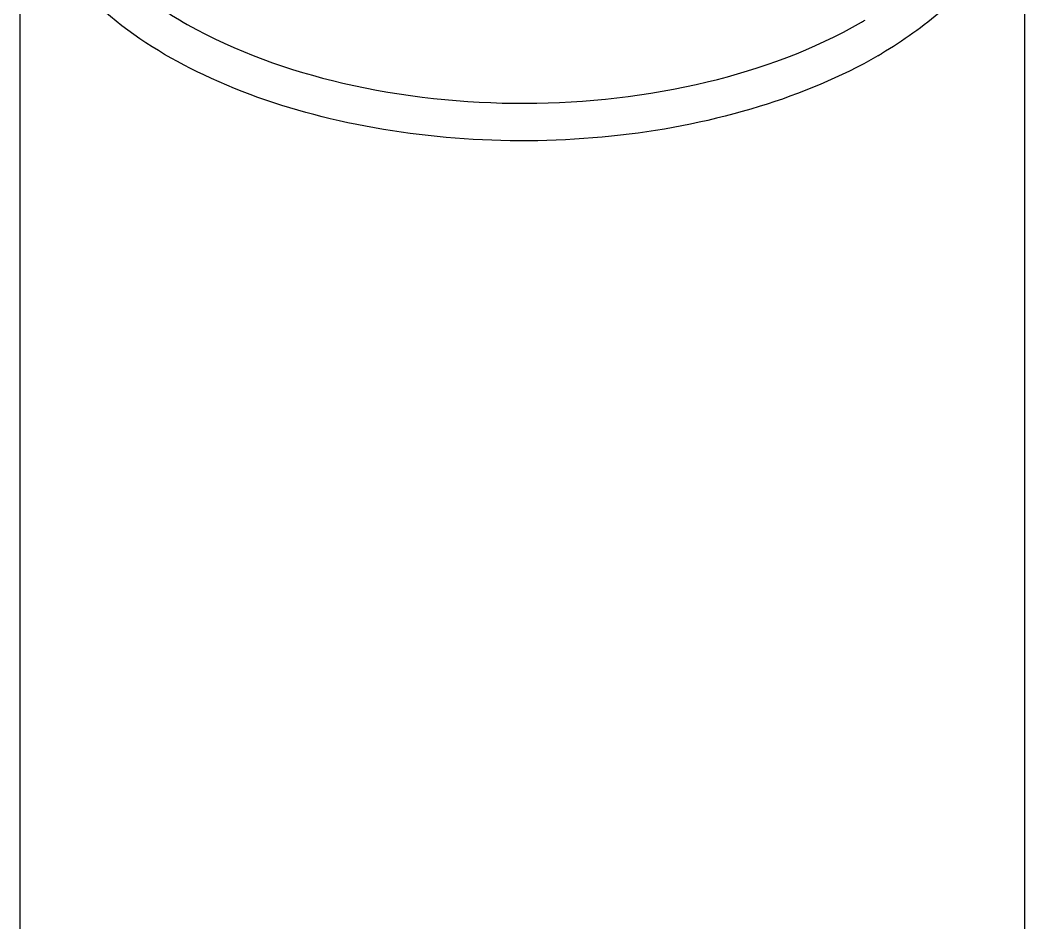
# Model space of a CAD drawing. Extents: x 10151 to 10571, y -5608 to -5014.
# Drawn here: x 10254.37 to 10286.87, y -5238.39 to -5209.19 of the extents above; entities that cross this region are included whole.
import ezdxf

# ---------------------------------------------------------------- set-up
doc = ezdxf.new("R2010")
doc.units = 0
doc.header["$LTSCALE"] = 7
doc.header["$MEASUREMENT"] = 0
doc.layers.get('0').update_dxf_attribs({"color": 2, "linetype": 'CONTINUOUS'})

msp = doc.modelspace()

# ---------------------------------------------------------------- linework, layer by layer
at = {"linetype": 'Continuous'}
for p, q in [((10254.36521, -5268.05674), (10254.36521, -5203.70923)), ((10286.86521, -5268.05674), (10286.86521, -5203.70923))]:
    msp.add_line(p, q, dxfattribs=at)
for centre, radius in [((10274.3288, -5196.6879), 14.50903), ((10274.50575, -5197.17912), 15.20038)]:
    msp.add_arc(centre, radius, 299.999166, 300.521417, dxfattribs=at)
for points, knots in [([(10259.18905, -5196.86493), (10258.60652, -5197.23119), (10257.49166, -5198.05414), (10256.13727, -5199.5505), (10255.26661, -5201.26769), (10255.00306, -5203.07955), (10255.37596, -5204.88154), (10256.34523, -5206.57468), (10257.84404, -5208.10232), (10260.58231, -5209.94127), (10264.94152, -5211.4857), (10270.70075, -5212.08997), (10276.4469, -5211.45126), (10280.03803, -5210.14525), (10281.58313, -5209.2532)], [0.006483122, 0.006483122, 0.006483122, 0.006483122, 0.059744919, 0.113193954, 0.161410077, 0.206700542, 0.252283274, 0.301276645, 0.355779279, 0.41662969, 0.555422515, 0.708728186, 0.861809846, 1, 1, 1, 1]), ([(10282.10575, -5210.34314), (10280.90291, -5211.0376), (10278.17941, -5212.16129), (10273.74066, -5213.04949), (10269.04571, -5213.17945), (10264.47792, -5212.53765), (10260.40755, -5211.17807), (10257.57669, -5209.45485), (10255.91523, -5207.7876), (10255.03279, -5206.48939), (10254.48891, -5205.12015), (10254.36526, -5204.17183), (10254.36525, -5203.70923)], [0, 0, 0, 0, 0.12868268, 0.27027361, 0.41742968, 0.56177694, 0.69544787, 0.81271333, 0.86467809, 0.91251163, 0.95714055, 1, 1, 1, 1]), ([(10286.86517, -5203.70923), (10286.86518, -5204.31976), (10286.64331, -5205.59136), (10285.69132, -5207.36635), (10284.18512, -5208.97646), (10282.92202, -5209.86264), (10282.22542, -5210.27333)], [0, 0, 0, 0, 0.21835066, 0.45177816, 0.71079446, 1, 1, 1, 1])]:
    msp.add_open_spline(points, degree=3, knots=knots, dxfattribs=at)

doc.saveas('drawing.dxf')
